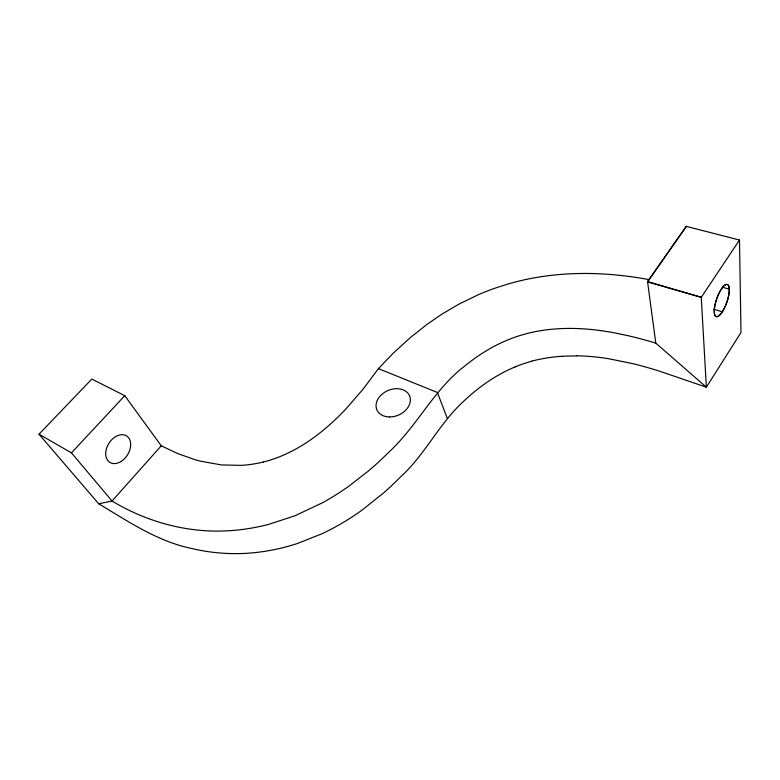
<?xml version="1.0" encoding="UTF-8"?>
<svg xmlns="http://www.w3.org/2000/svg" width="780" height="780" viewBox="0 0 780 780"><rect width="100%" height="100%" fill="white"/><g stroke="black" fill="none" stroke-linecap="round" stroke-linejoin="round"><path stroke-width="1.17" d="M739.479 240.035L741 332.485L706.358 387.192L655.795 343.142L647.536 281.541L686.312 226.375L739.479 240.035L701.259 297.317L706.358 387.192L661.021 371.68A397.976 375.287 -28.3 0 0 633.292 363.763L609.043 358.8A200.187 169.055 -12.3 0 0 576.829 355.787M515.083 366.931C495.671 374.975 478.276 387.319 463.115 401.768C438.818 424.115 424.788 455.188 400.072 477.34A241.166 165.935 -29.4 0 1 383.945 492.628L362.3 509.925A180.492 128.915 -29.2 0 1 322.159 533.676L297.511 543.475A164.083 118.394 -29.3 0 1 259.516 552.074C237.081 555.019 214.1 553.761 192.075 548.593C157.628 541.525 128.32 521.469 98.699 503.783L39 434.187L91.845 379.051L124.771 395.704L161.255 445.799L177.528 453.502L195.156 459.742A199.778 134.345 -25.3 0 0 200.382 461.175L221.578 464.948L241.274 465.358A103.34 72.228 -28.7 0 0 263.523 461.984M686.312 226.375L647.585 281.921L701.259 297.317L647.536 281.541M649.223 279.601L637.748 277.68A352.385 304.902 -13.7 0 0 614.981 274.872C586.063 272.21 556.715 273.185 528.226 279.016A201.669 158.954 -12.6 0 0 508.414 283.891L495.339 288.073A202.585 159.754 -12.6 0 0 478.286 294.743L459.137 304.024L441.977 314.096L427.411 324.07L410.202 337.681L393.12 353.33L378.417 368.638L363.158 389.074L345.677 409.207A203.863 133.819 -29.2 0 1 334.912 419.952C317.109 436.712 296.566 451.162 273.263 459.108A91.104 64.087 -29 0 1 267.784 460.824L263.523 461.955M161.255 445.799L112.047 501.023L98.699 503.783M39 434.187L71.448 452.858L124.771 395.704M562.312 356.236L576.81 355.865M601.029 330.661C581.831 327.98 562.243 327.493 543.046 330.32A124.712 98.192 -12.9 0 0 528.879 333.05L519.519 335.663A117.078 91.747 -12.9 0 0 507.312 340.119C492.131 346.427 478.043 355.222 465.309 365.596C433.953 389.259 417.193 426.25 388.421 452.575A244.082 164.063 -29.1 0 1 368.579 470.876L348.855 486.194A188.945 131.381 -28.9 0 1 322.471 502.768L294.85 515.814L268.671 524.384A172.517 121.231 -28.9 0 1 229.32 530.702C188.351 533.403 147.059 522.191 112.047 501.023L71.448 452.858M722.699 287.313L729.29 289.185M713.7 309.231L722.377 311.815M378.417 368.638L437.365 392.467L447.272 418.246M531.989 361.081A125.229 100.932 -12.1 0 1 562.312 356.304M515.151 366.912A112.057 89.583 -12.3 0 1 531.862 361.169M655.785 343.142A409.929 380.367 -26.9 0 0 628.787 335.868L618.257 333.596A281.19 243.789 -15.2 0 0 601.029 330.652M389.503 416.939A17.794 13.348 -23.2 0 0 409.607 395.869A17.794 13.348 -23.2 0 0 380.552 395.626A17.794 13.348 -23.2 0 0 389.503 416.939M723.265 310.372A16.985 5.401 -71 0 0 727.428 284.515A16.985 5.401 -71 0 0 714.636 306.696A16.985 5.401 -71 0 0 723.265 310.372M723.197 310.186A16.985 5.284 -70.6 0 0 727.467 284.524A16.985 5.284 -70.6 0 0 714.665 306.872A16.985 5.284 -70.6 0 0 723.197 310.186M121.114 461.419A15.678 10.959 -57.4 0 0 127.247 436.381A15.678 10.959 -57.4 0 0 106.178 449.641A15.678 10.959 -57.4 0 0 121.114 461.419"/></g></svg>
